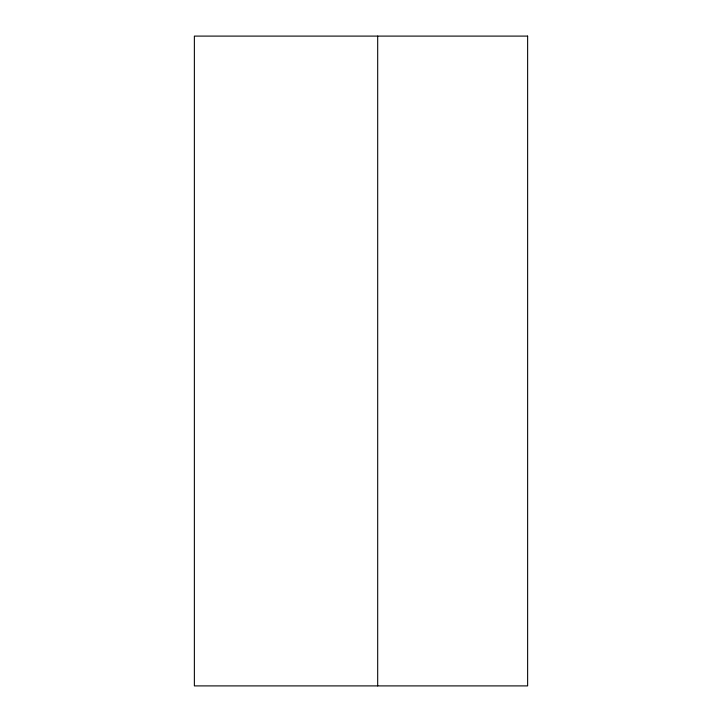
<?xml version="1.0" encoding="UTF-8"?>
<svg xmlns="http://www.w3.org/2000/svg" width="722" height="722" viewBox="0 0 722 722"><rect width="100%" height="100%" fill="white"/><g stroke="black" fill="none" stroke-linecap="round" stroke-linejoin="round"><path stroke-width="1.08" d="M377.687 36.1L377.687 685.9M527.629 36.1L194.371 36.1L194.371 685.9L527.629 685.9L527.629 36.1"/></g></svg>
